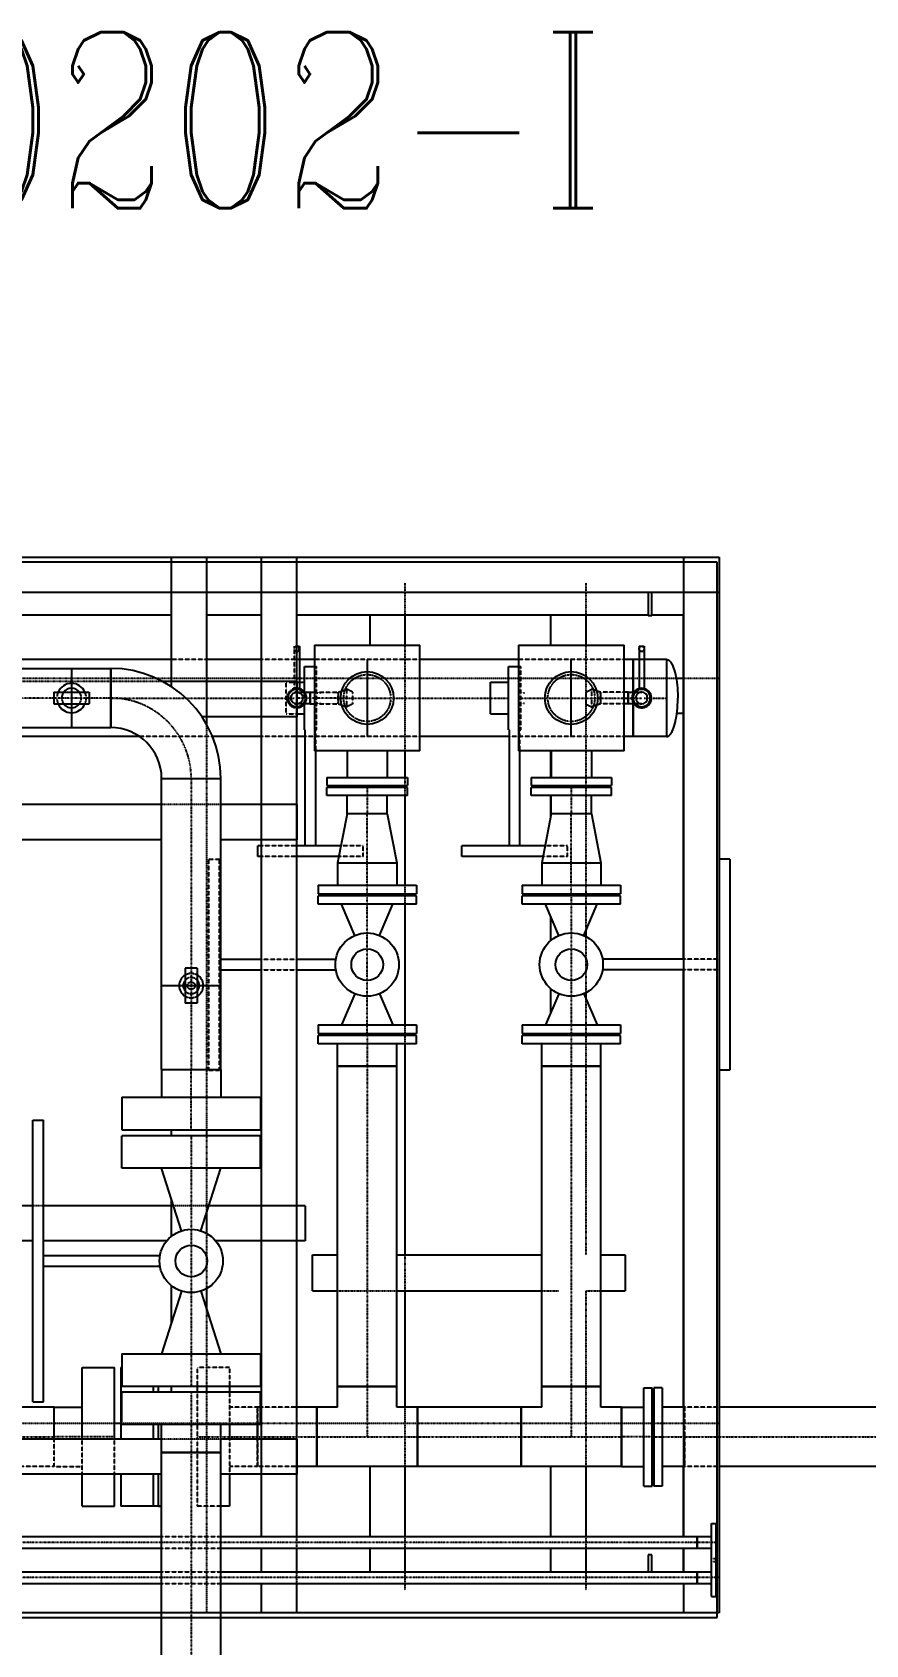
# Model space of a CAD drawing. Header units: millimetres. Extents: x -10011772 to -8149599, y 2847708 to 3434448.
# Drawn here: x -9516758 to -9512021, y 3197709 to 3206876 of the extents above; entities that cross this region are included whole.
import ezdxf

# ---------------------------------------------------------------- set-up
doc = ezdxf.new("R2010")
doc.units = ezdxf.units.MM
for name, pattern in [('DASHDOT2', [0.5, 0.25, -0.125, 0, -0.125]), ('DIVIDE2', [0.625, 0.25, -0.125, 0, -0.125, 0, -0.125]), ('HIDDEN2', [0.1875, 0.125, -0.0625])]:
    doc.linetypes.add(name, pattern=pattern)
doc.layers.add('总平面底图', color=9, linetype='Continuous')
doc.styles.get("Standard").update_dxf_attribs({"font": 'romanc.SHX', "width": 0.75, "bigfont": 'hztxt.shx'})

# ---------------------------------------------------------------- blocks, each defined once
blk = doc.blocks.new('总平面底图 爆炸危险区 LOCATION I')
at = {"layer": '总平面底图'}
for p, q in [((218294.8, 138207.7), (208294.8, 138207.7)), ((218294.8, 135207.7), (218294.8, 138207.7)), ((208294.8, 135207.7), (218294.8, 135207.7))]:
    blk.add_line(p, q, dxfattribs=at)
at = {"layer": '总平面底图', "linetype": 'Continuous'}
for p, q in [((208300, 138221.6), (218300, 138221.6)), ((216743.9, 137853.8), (216743.9, 138221.6)), ((216844, 137746.2), (216844, 138221.6)), ((216999.9, 135438.3), (216999.9, 138221.6)), ((217100, 135438.3), (217100, 138221.6)), ((218199.9, 135438.3), (218199.9, 138221.6)), ((218300, 138221.6), (218300, 135221.6)), ((218300, 138121.5), (214564.5, 138121.5)), ((218098.5, 138121.5), (218098.5, 138056.5)), ((218108.7, 138056.5), (218108.7, 138121.5)), ((216743.9, 138056.7), (215998, 138056.7)), ((216999.9, 138056.7), (216844, 138056.7)), ((218098.5, 138056.7), (217100, 138056.7)), ((217307.1, 138056.7), (217307.1, 137971.6)), ((217407.2, 138056.7), (217407.2, 137971.6)), ((217821, 138056.7), (217821, 137971.6)), ((217921.1, 138056.7), (217921.1, 137971.6)), ((218098.5, 138056.5), (218108.7, 138056.5)), ((218199.9, 138056.7), (218108.7, 138056.7)), ((218198.6, 137078.9), (218198.6, 138056.7)), ((217100, 137968.6), (217107.5, 137968.6)), ((217107.5, 137968.6), (217107.5, 137848.3)), ((217150, 137971.6), (217450, 137971.6)), ((217150, 137971.6), (217150, 137671.6)), ((217450, 137671.6), (217450, 137971.6)), ((217730, 137971.6), (218030, 137971.6)), ((217730, 137971.6), (217730, 137671.6)), ((218030, 137671.6), (218030, 137971.6)), ((218072.5, 137968.6), (218080, 137968.6)), ((218072.5, 137968.6), (218072.5, 137848.3)), ((218080, 137968.6), (218087.5, 137968.6)), ((218087.5, 137968.6), (218087.5, 137848.3)), ((216743.9, 137931.1), (216028, 137931.1)), ((216999.9, 137931.1), (216844, 137931.1)), ((217150, 137931.1), (217107.5, 137931.1)), ((217121.7, 137838.9), (217121.7, 137911.6)), ((217121.7, 137911.6), (217150, 137911.6)), ((217300, 137931.1), (217300, 137712)), ((217730, 137931.1), (217450, 137931.1)), ((217701.7, 137731.6), (217701.7, 137911.6)), ((217701.7, 137911.6), (217730, 137911.6)), ((217880, 137712), (217880, 137931.1)), ((218055.6, 137931.1), (218030, 137931.1)), ((218055.6, 137838.3), (218055.6, 137931.1)), ((218055.6, 137931.1), (218055.6, 137838.3)), ((218072.5, 137931.1), (218055.6, 137931.1)), ((218150.8, 137931.1), (218087.5, 137931.1)), ((218150.8, 137931.1), (218150.8, 137821.6)), ((216292.7, 137905.7), (216460, 137905.7)), ((216460, 137905.7), (216460, 137737.4)), ((216460, 137905.7), (216571.4, 137905.7)), ((216571.4, 137737.4), (216571.4, 137905.7)), ((216571.4, 137905.7), (216571.4, 137737.4)), ((217100, 137868.6), (216719.1, 137868.6)), ((217100, 137868.6), (217100, 137768.5)), ((217107.5, 137866.6), (217121.7, 137866.6)), ((217650, 137776.6), (217650, 137866.6)), ((217650, 137866.6), (217701.7, 137866.6)), ((218055.6, 137877.3), (218055.6, 137877.3)), ((218198.6, 137877.3), (218178.2, 137877.3)), ((216410, 137838.2), (216460, 137838.2)), ((216410, 137838.2), (216410, 137804.9)), ((216460, 137838.2), (216510, 137838.2)), ((216510, 137838.2), (216510, 137804.9)), ((217100, 137838.3), (217138.1, 137838.3)), ((217138.1, 137838.3), (217138.1, 137804.9)), ((217138.1, 137838.3), (217150, 137838.3)), ((217138.1, 137804.9), (217138.1, 137838.3)), ((218041.9, 137838.3), (218030, 137838.3)), ((218041.9, 137804.9), (218041.9, 137838.3)), ((218041.9, 137838.3), (218041.9, 137804.9)), ((218041.9, 137838.3), (218080, 137838.3)), ((218150.8, 137821.6), (218150.8, 137712)), ((216410, 137804.9), (216460, 137804.9)), ((216460, 137804.9), (216510, 137804.9)), ((217138.1, 137804.9), (217100, 137804.9)), ((217100, 137776.6), (217121.7, 137776.6)), ((217121.7, 137731.6), (217121.7, 137804.2)), ((217138.1, 137804.9), (217150, 137804.9)), ((217650, 137776.6), (217701.7, 137776.6)), ((218041.9, 137804.9), (218030, 137804.9)), ((218080, 137804.9), (218041.9, 137804.9)), ((218055.6, 137712), (218055.6, 137804.9)), ((218055.6, 137804.9), (218055.6, 137712)), ((218055.6, 137777.2), (218055.6, 137777.2)), ((218198.6, 137777.2), (218179.8, 137777.2)), ((216292.7, 137737.4), (216460, 137737.4)), ((216460, 137737.4), (216571.4, 137737.4)), ((217100, 137768.5), (216830.2, 137768.5)), ((217121.7, 137731.6), (217124, 137731.6)), ((217124, 137401.6), (217124, 137731.6)), ((217701.7, 137731.6), (217704, 137731.6)), ((217704, 137401.6), (217704, 137731.6)), ((216653.2, 137712), (216234.1, 137712)), ((216999.9, 137712), (216860.5, 137712)), ((217124, 137712), (217100, 137712)), ((217704, 137712), (217450, 137712)), ((218055.6, 137712), (218030, 137712)), ((218150.8, 137712), (218055.6, 137712)), ((217450, 137671.6), (217150, 137671.6)), ((217154, 137401.6), (217154, 137671.6)), ((217242.8, 137671.6), (217242.8, 137595.4)), ((217357.1, 137671.6), (217357.1, 137595.4)), ((217407.2, 137671.6), (217407.2, 137595.4)), ((218030, 137671.6), (217730, 137671.6)), ((217734, 137401.6), (217734, 137671.6)), ((217821, 137671.6), (217821, 137595.4)), ((217822.8, 137671.6), (217822.8, 137595.4)), ((217937.1, 137671.6), (217937.1, 137595.4)), ((216715.8, 137593), (216884.1, 137593)), ((216715.8, 137004.1), (216715.8, 137593)), ((216715.8, 137593), (216884.1, 137593)), ((216884.1, 137004.1), (216884.1, 137593)), ((217185.7, 137595.4), (217300, 137595.4)), ((217185.7, 137595.4), (217185.7, 137573.1)), ((217300, 137595.4), (217414.3, 137595.4)), ((217414.3, 137595.4), (217414.3, 137573.1)), ((217765.7, 137595.4), (217880, 137595.4)), ((217765.7, 137595.4), (217765.7, 137573.1)), ((217880, 137595.4), (217994.3, 137595.4)), ((217994.3, 137595.4), (217994.3, 137573.1)), ((217185.7, 137573.1), (217300, 137573.1)), ((217300, 137567.1), (217185.7, 137567.1)), ((217185.7, 137544.8), (217185.7, 137567.1)), ((217300, 137544.8), (217185.7, 137544.8)), ((217242.8, 137492.4), (217242.8, 137544.8)), ((217300, 137573.1), (217414.3, 137573.1)), ((217414.3, 137567.1), (217300, 137567.1)), ((217414.3, 137544.8), (217300, 137544.8)), ((217307.1, 137573.1), (217307.1, 137567.1)), ((217357.1, 137492.4), (217357.1, 137544.8)), ((217407.2, 137573.1), (217407.2, 137567.1)), ((217407.2, 137544.8), (217407.2, 137289.2)), ((217414.3, 137544.8), (217414.3, 137567.1)), ((217765.7, 137573.1), (217880, 137573.1)), ((217880, 137567.1), (217765.7, 137567.1)), ((217765.7, 137544.8), (217765.7, 137567.1)), ((217880, 137544.8), (217765.7, 137544.8)), ((217821, 137573.1), (217821, 137567.1)), ((217821, 137544.8), (217821, 137483.3)), ((217822.8, 137492.4), (217822.8, 137544.8)), ((217880, 137573.1), (217994.3, 137573.1)), ((217994.3, 137567.1), (217880, 137567.1)), ((217994.3, 137544.8), (217880, 137544.8)), ((217921.1, 137573.1), (217921.1, 137567.1)), ((217937.1, 137492.4), (217937.1, 137544.8)), ((217994.3, 137544.8), (217994.3, 137567.1)), ((216715.8, 137518.6), (216234.1, 137518.6)), ((217100, 137518.6), (216884.1, 137518.6)), ((217100, 137518.6), (217100, 137418.5)), ((217242.8, 137492.4), (217215.8, 137352.7)), ((217300, 137492.4), (217242.8, 137492.4)), ((217357.1, 137492.4), (217242.8, 137492.4)), ((217357.1, 137492.4), (217300, 137492.4)), ((217357.1, 137492.4), (217384.1, 137352.7)), ((217822.8, 137492.4), (217795.8, 137352.7)), ((217880, 137492.4), (217822.8, 137492.4)), ((217937.1, 137492.4), (217822.8, 137492.4)), ((217937.1, 137492.4), (217880, 137492.4)), ((217937.1, 137492.4), (217964.1, 137352.7)), ((216715.8, 137418.5), (216234.1, 137418.5)), ((217100, 137418.5), (216884.1, 137418.5)), ((216999.9, 137401.6), (216989, 137401.6)), ((216989, 137371.6), (216989, 137401.6)), ((216999.9, 137371.6), (216989, 137371.6)), ((217225.2, 137401.6), (217100, 137401.6)), ((217219.5, 137371.6), (217100, 137371.6)), ((217805.2, 137401.6), (217569, 137401.6)), ((217569, 137371.6), (217569, 137401.6)), ((217799.5, 137371.6), (217569, 137371.6)), ((218330, 137363.9), (218300, 137363.9)), ((218330, 137363.9), (218330, 137063.9)), ((217215.8, 137352.7), (217384.1, 137352.7)), ((217215.8, 137352.7), (217300, 137352.7)), ((217215.8, 137352.7), (217215.8, 137289.2)), ((217300, 137352.7), (217384.1, 137352.7)), ((217384.1, 137352.7), (217384.1, 137289.2)), ((217795.8, 137352.7), (217880, 137352.7)), ((217795.8, 137352.7), (217795.8, 137289.2)), ((217795.8, 137352.7), (217964.1, 137352.7)), ((217880, 137352.7), (217964.1, 137352.7)), ((217964.1, 137352.7), (217964.1, 137289.2)), ((217160.3, 137289.2), (217300, 137289.2)), ((217160.3, 137289.2), (217160.3, 137265.4)), ((217300, 137289.2), (217439.7, 137289.2)), ((217439.7, 137289.2), (217439.7, 137265.4)), ((217740.3, 137289.2), (217880, 137289.2)), ((217740.3, 137289.2), (217740.3, 137265.4)), ((217880, 137289.2), (218019.7, 137289.2)), ((218019.7, 137289.2), (218019.7, 137265.4)), ((217160.3, 137265.4), (217300, 137265.4)), ((217300, 137259.4), (217160.3, 137259.4)), ((217160.3, 137235.5), (217160.3, 137259.4)), ((217300, 137235.5), (217160.3, 137235.5)), ((217384.1, 137260.9), (217215.8, 137260.9)), ((217216.5, 137259.4), (217215.8, 137260.9)), ((217264.6, 137146.7), (217226.7, 137235.5)), ((217300, 137265.4), (217439.7, 137265.4)), ((217439.7, 137259.4), (217300, 137259.4)), ((217439.7, 137235.5), (217300, 137235.5)), ((217307.1, 137265.4), (217307.1, 137260.9)), ((217335.3, 137146.7), (217373.2, 137235.5)), ((217383.4, 137259.4), (217384.1, 137260.9)), ((217407.2, 137265.4), (217407.2, 137259.4)), ((217407.2, 137235.5), (217407.2, 136892.3)), ((217439.7, 137235.5), (217439.7, 137259.4)), ((217740.3, 137265.4), (217880, 137265.4)), ((217880, 137259.4), (217740.3, 137259.4)), ((217740.3, 137235.5), (217740.3, 137259.4)), ((217880, 137235.5), (217740.3, 137235.5)), ((217964.1, 137260.9), (217795.8, 137260.9)), ((217796.5, 137259.4), (217795.8, 137260.9)), ((217844.6, 137146.7), (217806.7, 137235.5)), ((217821, 137265.4), (217821, 137260.9)), ((217880, 137265.4), (218019.7, 137265.4)), ((218019.7, 137259.4), (217880, 137259.4)), ((218019.7, 137235.5), (217880, 137235.5)), ((217915.3, 137146.7), (217953.2, 137235.5)), ((217921.1, 137265.4), (217921.1, 137260.9)), ((217963.4, 137259.4), (217964.1, 137260.9)), ((218019.7, 137235.5), (218019.7, 137259.4)), ((217821, 137201.9), (217821, 137132)), ((217921.1, 137160.3), (217921.1, 137144)), ((216783.3, 137054.1), (216783.3, 137004.1)), ((216816.6, 137054.1), (216783.3, 137054.1)), ((216816.6, 137054.1), (216816.6, 137004.1)), ((216884.1, 137078.9), (216999.9, 137078.9)), ((216884.1, 137048.9), (216999.9, 137048.9)), ((217100, 137078.9), (217211.2, 137078.9)), ((217100, 137048.9), (217211.2, 137048.9)), ((218199.9, 137078.9), (217968.7, 137078.9)), ((218199.9, 137048.9), (217968.7, 137048.9)), ((218198.6, 135805.7), (218198.6, 137048.9)), ((218330, 137063.9), (218330, 136763.9)), ((216715.8, 137004.1), (216884.1, 137004.1)), ((216715.8, 136766.1), (216715.8, 137004.1)), ((216783.3, 137004.1), (216783.3, 136954.1)), ((216816.6, 137004.1), (216816.6, 136954.1)), ((216884.1, 136766.1), (216884.1, 137004.1)), ((217821, 136995.9), (217821, 136926)), ((216816.6, 136954.1), (216783.3, 136954.1)), ((217264.6, 136981.2), (217226.7, 136892.3)), ((217335.3, 136981.2), (217373.2, 136892.3)), ((217844.6, 136981.2), (217806.7, 136892.3)), ((217915.3, 136981.2), (217953.2, 136892.3)), ((217921.1, 136983.9), (217921.1, 136967.6)), ((217160.3, 136892.3), (217300, 136892.3)), ((217160.3, 136892.3), (217160.3, 136868.5)), ((217160.3, 136868.5), (217300, 136868.5)), ((217300, 136862.5), (217160.3, 136862.5)), ((217160.3, 136838.6), (217160.3, 136862.5)), ((217216.5, 136868.5), (217215.8, 136867)), ((217215.8, 136867), (217300, 136867)), ((217300, 136892.3), (217439.7, 136892.3)), ((217300, 136868.5), (217439.7, 136868.5)), ((217300, 136867), (217384.1, 136867)), ((217439.7, 136862.5), (217300, 136862.5)), ((217307.1, 136867), (217307.1, 136862.5)), ((217383.4, 136868.5), (217384.1, 136867)), ((217407.2, 136868.5), (217407.2, 136862.5)), ((217439.7, 136892.3), (217439.7, 136868.5)), ((217439.7, 136838.6), (217439.7, 136862.5)), ((217740.3, 136892.3), (217880, 136892.3)), ((217740.3, 136892.3), (217740.3, 136868.5)), ((217740.3, 136868.5), (217880, 136868.5)), ((217880, 136862.5), (217740.3, 136862.5)), ((217740.3, 136838.6), (217740.3, 136862.5)), ((217796.5, 136868.5), (217795.8, 136867)), ((217795.8, 136867), (217880, 136867)), ((217821, 136867), (217821, 136862.5)), ((217880, 136892.3), (218019.7, 136892.3)), ((217880, 136868.5), (218019.7, 136868.5)), ((217880, 136867), (217964.1, 136867)), ((218019.7, 136862.5), (217880, 136862.5)), ((217921.1, 136867), (217921.1, 136862.5)), ((217963.4, 136868.5), (217964.1, 136867)), ((218019.7, 136892.3), (218019.7, 136868.5)), ((218019.7, 136838.6), (218019.7, 136862.5)), ((217300, 136838.6), (217160.3, 136838.6)), ((217215.8, 136775.1), (217215.8, 136838.6)), ((217439.7, 136838.6), (217300, 136838.6)), ((217384.1, 136775.1), (217384.1, 136838.6)), ((217407.2, 136838.6), (217407.2, 136238.6)), ((217880, 136838.6), (217740.3, 136838.6)), ((217795.8, 136775.1), (217795.8, 136838.6)), ((218019.7, 136838.6), (217880, 136838.6)), ((217964.1, 136775.1), (217964.1, 136838.6)), ((216715.8, 136766.1), (216884.1, 136766.1)), ((216715.8, 136766.1), (216800, 136766.1)), ((216715.8, 136766.1), (216715.8, 136686.7)), ((216800, 136766.1), (216884.1, 136766.1)), ((216884.1, 136766.1), (216884.1, 136686.7)), ((217215.8, 136775.1), (217384.1, 136775.1)), ((217215.8, 135864.3), (217215.8, 136775.1)), ((217300, 136775.1), (217215.8, 136775.1)), ((217384.1, 136775.1), (217300, 136775.1)), ((217384.1, 135864.3), (217384.1, 136775.1)), ((217795.8, 136775.1), (217880, 136775.1)), ((217795.8, 135864.3), (217795.8, 136775.1)), ((217880, 136775.1), (217795.8, 136775.1)), ((217880, 136775.1), (217964.1, 136775.1)), ((217964.1, 136775.1), (217880, 136775.1)), ((217964.1, 135864.3), (217964.1, 136775.1)), ((218330, 136763.9), (218300, 136763.9)), ((216603.1, 136686.7), (216800, 136686.7)), ((216603.1, 136686.7), (216603.1, 136594.7)), ((216800, 136686.7), (216996.8, 136686.7)), ((216996.8, 136686.7), (216996.8, 136594.7)), ((216350, 136221.6), (216350, 136621.6)), ((216350, 136621.6), (216380, 136621.6)), ((216380, 136221.6), (216380, 136621.6)), ((216603.1, 136594.7), (216800, 136594.7)), ((216743.9, 136577.2), (216743.9, 136594.7)), ((216800, 136594.7), (216996.8, 136594.7)), ((216844, 136577.2), (216844, 136594.7)), ((216800, 136577.2), (216603.1, 136577.2)), ((216603.1, 136485.1), (216603.1, 136577.2)), ((216996.8, 136577.2), (216800, 136577.2)), ((216996.8, 136485.1), (216996.8, 136577.2)), ((216800, 136485.1), (216603.1, 136485.1)), ((216884.1, 136485.1), (216715.8, 136485.1)), ((216772.6, 136307.3), (216715.8, 136485.1)), ((216743.9, 136485.1), (216743.9, 136485.1)), ((216996.8, 136485.1), (216800, 136485.1)), ((216827.3, 136307.3), (216884.1, 136485.1)), ((216844, 136485.1), (216844, 136485.1)), ((216350, 136378.6), (216234.1, 136378.6)), ((216749.8, 136378.6), (216380, 136378.6)), ((216743.9, 136292), (216743.9, 136397.2)), ((216844, 136300.1), (216844, 136359.4)), ((217124.1, 136378.6), (216850.1, 136378.6)), ((217124.1, 136378.6), (217124.1, 136278.5)), ((216350, 136278.5), (216234.1, 136278.5)), ((216730.3, 136278.5), (216380, 136278.5)), ((217124.1, 136278.5), (216869.6, 136278.5)), ((216350, 135821.6), (216350, 136221.6)), ((216380, 136236.6), (216711.2, 136236.6)), ((216380, 135821.6), (216380, 136221.6)), ((217144.9, 136238.6), (217215.8, 136238.6)), ((217144.9, 136137), (217144.9, 136238.6)), ((217384.1, 136238.6), (217795.8, 136238.6)), ((217964.1, 136238.6), (218032.7, 136238.6)), ((218032.7, 136238.6), (218032.7, 136137)), ((216380, 136206.6), (216711.2, 136206.6)), ((216772.6, 136135.8), (216715.8, 135958)), ((216743.9, 136046), (216743.9, 136151.2)), ((216827.3, 136135.8), (216884.1, 135958)), ((216844, 136083.7), (216844, 136143.1)), ((217144.9, 136137), (217215.8, 136137)), ((217384.1, 136137), (217795.8, 136137)), ((217407.2, 136137), (217407.2, 135805.7)), ((217964.1, 136137), (218032.7, 136137)), ((216603.1, 135958), (216800, 135958)), ((216603.1, 135958), (216603.1, 135866)), ((216715.8, 135958), (216800, 135958)), ((216743.9, 135958), (216743.9, 135958)), ((216800, 135958), (216884.1, 135958)), ((216800, 135958), (216996.8, 135958)), ((216844, 135958), (216844, 135958)), ((216996.8, 135958), (216996.8, 135866)), ((216490, 135721.6), (216490, 135918.4)), ((216490, 135918.4), (216582.1, 135918.4)), ((216582.1, 135721.6), (216582.1, 135918.4)), ((216599.6, 135918.4), (216599.6, 135721.6)), ((216603.1, 135918.4), (216599.6, 135918.4)), ((216603.1, 135918.4), (216599.6, 135918.4)), ((216603.1, 135866), (216800, 135866)), ((216800, 135848.5), (216603.1, 135848.5)), ((216603.1, 135756.4), (216603.1, 135848.5)), ((216691.6, 135866), (216691.6, 135848.5)), ((216707.5, 135848.5), (216707.5, 135866)), ((216743.9, 135848.5), (216743.9, 135866)), ((216800, 135866), (216996.8, 135866)), ((216996.8, 135848.5), (216800, 135848.5)), ((216844, 135848.5), (216844, 135866)), ((216909.1, 135866), (216909.1, 135848.5)), ((216996.8, 135756.4), (216996.8, 135848.5)), ((217384.1, 135864.3), (217215.8, 135864.3)), ((217215.8, 135805.7), (217215.8, 135864.3)), ((217215.8, 135864.3), (217384.1, 135864.3)), ((217307.1, 135864.3), (217307.1, 135864.3)), ((217384.1, 135805.7), (217384.1, 135864.3)), ((217964.1, 135864.3), (217795.8, 135864.3)), ((217795.8, 135805.7), (217795.8, 135864.3)), ((217795.8, 135864.3), (217880, 135864.3)), ((217821, 135864.3), (217821, 135864.3)), ((217880, 135864.3), (217964.1, 135864.3)), ((217921.1, 135864.3), (217921.1, 135864.3)), ((217964.1, 135805.7), (217964.1, 135864.3)), ((218086.2, 135721.6), (218086.2, 135861.3)), ((218086.2, 135861.3), (218110.1, 135861.3)), ((218110.1, 135721.6), (218110.1, 135861.3)), ((218114.5, 135861.3), (218114.5, 135721.6)), ((218138.4, 135861.3), (218114.5, 135861.3)), ((218138.4, 135861.3), (218138.4, 135721.6)), ((216410.6, 135805.7), (216216.5, 135805.7)), ((216350, 135821.6), (216380, 135821.6)), ((216410.6, 135715.2), (216410.6, 135805.7)), ((216410.6, 135721.6), (216410.6, 135805.7)), ((216410.6, 135805.7), (216490, 135805.7)), ((216999.9, 135805.7), (216996.8, 135805.7)), ((217157.2, 135805.7), (217100, 135805.7)), ((217157.2, 135805.7), (217157.2, 135637.4)), ((217215.8, 135805.7), (217157.2, 135805.7)), ((217157.2, 135637.4), (217157.2, 135805.7)), ((217442.7, 135805.7), (217384.1, 135805.7)), ((217442.7, 135805.7), (217442.7, 135637.4)), ((217442.7, 135637.4), (217442.7, 135805.7)), ((217737.2, 135805.7), (217442.7, 135805.7)), ((217737.2, 135637.4), (217737.2, 135805.7)), ((217737.2, 135805.7), (217737.2, 135637.4)), ((217795.8, 135805.7), (217737.2, 135805.7)), ((218022.7, 135805.7), (217964.1, 135805.7)), ((218022.7, 135721.6), (218022.7, 135805.7)), ((218022.7, 135805.7), (218086.2, 135805.7)), ((218022.7, 135805.7), (218022.7, 135637.4)), ((218199.9, 135805.7), (218138.4, 135805.7)), ((218911.2, 135805.7), (218300, 135805.7)), ((216599.6, 135759.7), (216582.1, 135759.7)), ((216800, 135756.4), (216603.1, 135756.4)), ((216691.6, 135756.4), (216691.6, 135721.6)), ((216707.5, 135721.6), (216707.5, 135756.4)), ((216715.8, 135677), (216715.8, 135756.4)), ((216996.8, 135756.4), (216800, 135756.4)), ((216884.1, 135677), (216884.1, 135756.4)), ((216909.1, 135756.4), (216909.1, 135721.6)), ((216988.5, 135756.4), (216988.5, 135721.6)), ((216988.5, 135715.2), (216988.5, 135756.4)), ((217157.2, 135759.7), (217157.2, 135759.7)), ((217737.2, 135759.7), (217737.2, 135759.7)), ((218114.5, 135759.7), (218110.1, 135759.7)), ((216715.8, 135715.2), (216166.7, 135715.2)), ((216410.6, 135715.2), (216410.6, 135721.6)), ((216490, 135715.2), (216490, 135721.6)), ((216582.1, 135715.2), (216582.1, 135721.6)), ((216599.6, 135721.6), (216599.6, 135715.2)), ((216691.6, 135721.6), (216691.6, 135715.2)), ((216707.5, 135715.2), (216707.5, 135721.6)), ((217100, 135715.2), (216884.1, 135715.2)), ((216909.1, 135721.6), (216909.1, 135715.2)), ((216988.5, 135721.6), (216988.5, 135715.2)), ((217100, 135715.2), (217100, 135615.2)), ((218022.7, 135637.4), (218022.7, 135721.6)), ((218086.2, 135581.9), (218086.2, 135721.6)), ((218110.1, 135581.9), (218110.1, 135721.6)), ((218114.5, 135721.6), (218114.5, 135581.9)), ((218138.4, 135721.6), (218138.4, 135581.9)), ((216715.8, 135677), (216884.1, 135677)), ((216715.8, 132440.3), (216715.8, 135677)), ((216800, 135677), (216715.8, 135677)), ((216884.1, 135677), (216800, 135677)), ((216884.1, 132440.3), (216884.1, 135677)), ((217157.2, 135637.4), (217100, 135637.4)), ((217157.2, 135659.6), (217157.2, 135659.6)), ((217442.7, 135637.4), (217157.2, 135637.4)), ((217307.1, 135637.4), (217307.1, 135438.3)), ((217407.2, 135637.4), (217407.2, 135438.3)), ((217737.2, 135637.4), (217442.7, 135637.4)), ((217737.2, 135659.6), (217737.2, 135659.6)), ((218022.7, 135637.4), (217737.2, 135637.4)), ((217821, 135637.4), (217821, 135438.3)), ((217921.1, 135637.4), (217921.1, 135438.3)), ((218022.7, 135637.4), (218086.2, 135637.4)), ((218114.5, 135659.6), (218110.1, 135659.6)), ((218199.9, 135637.4), (218138.4, 135637.4)), ((218198.6, 135438.3), (218198.6, 135637.4)), ((218911.2, 135637.4), (218300, 135637.4)), ((216715.8, 135615.2), (216028, 135615.2)), ((216490, 135524.7), (216490, 135615.2)), ((216582.1, 135524.7), (216582.1, 135615.2)), ((216599.6, 135615.2), (216599.6, 135524.7)), ((216691.6, 135615.2), (216691.6, 135524.7)), ((216707.5, 135524.7), (216707.5, 135615.2)), ((217100, 135615.2), (216884.1, 135615.2)), ((216909.1, 135615.2), (216909.1, 135524.7)), ((218086.2, 135581.9), (218110.1, 135581.9)), ((218138.4, 135581.9), (218114.5, 135581.9)), ((216490, 135524.7), (216582.1, 135524.7)), ((216691.6, 135524.7), (216599.6, 135524.7)), ((216715.8, 135524.7), (216599.6, 135524.7)), ((216707.5, 135524.7), (216715.8, 135524.7)), ((216909.1, 135524.7), (216884.1, 135524.7)), ((215738.1, 135438.3), (216715.8, 135438.3)), ((216884.1, 135438.3), (218237.4, 135438.3)), ((218237.4, 135421.6), (218237.4, 135438.3)), ((218237.4, 135438.3), (218278.5, 135438.3)), ((218237.4, 135438.3), (218237.4, 135404.9)), ((218278.5, 135421.6), (218278.5, 135475.5)), ((218278.5, 135475.5), (218291.3, 135475.5)), ((218291.3, 135421.6), (218291.3, 135475.5)), ((215738.1, 135404.9), (216715.8, 135404.9)), ((216884.1, 135404.9), (218237.4, 135404.9)), ((216999.9, 135338.3), (216999.9, 135404.9)), ((217100, 135338.3), (217100, 135404.9)), ((217307.1, 135404.9), (217307.1, 135338.3)), ((217407.2, 135404.9), (217407.2, 135338.3)), ((217821, 135404.9), (217821, 135338.3)), ((217921.1, 135404.9), (217921.1, 135338.3)), ((218198.6, 135338.3), (218198.6, 135404.9)), ((218199.9, 135338.3), (218199.9, 135404.9)), ((218237.4, 135404.9), (218237.4, 135421.6)), ((218237.4, 135404.9), (218278.5, 135404.9)), ((218278.5, 135371.6), (218278.5, 135421.6)), ((218291.3, 135371.6), (218291.3, 135421.6)), ((218098.5, 135386.7), (218098.5, 135338.3)), ((218108.7, 135386.7), (218098.5, 135386.7)), ((218108.7, 135338.3), (218108.7, 135386.7)), ((218278.5, 135321.6), (218278.5, 135371.6)), ((218291.3, 135321.6), (218291.3, 135371.6)), ((215738.1, 135338.3), (216715.8, 135338.3)), ((215738.1, 135304.9), (216715.8, 135304.9)), ((216884.1, 135338.3), (218237.4, 135338.3)), ((216884.1, 135304.9), (218237.4, 135304.9)), ((216999.9, 135221.6), (216999.9, 135304.9)), ((217100, 135221.6), (217100, 135304.9)), ((218199.9, 135221.6), (218199.9, 135304.9)), ((218237.4, 135321.6), (218237.4, 135338.3)), ((218237.4, 135338.3), (218278.5, 135338.3)), ((218237.4, 135338.3), (218237.4, 135304.9)), ((218237.4, 135304.9), (218237.4, 135321.6)), ((218237.4, 135304.9), (218278.5, 135304.9)), ((218278.5, 135267.6), (218278.5, 135321.6)), ((218291.3, 135267.6), (218291.3, 135321.6)), ((218300, 135321.6), (218291.3, 135321.6)), ((218278.5, 135267.6), (218291.3, 135267.6)), ((218300, 135221.6), (208925.5, 135221.6))]:
    blk.add_line(p, q, dxfattribs=at)
at = {"layer": '总平面底图', "linetype": 'DASHDOT2'}
for p, q in [((216844, 138121.5), (216844, 138221.6)), ((217100, 138121.5), (217100, 138221.6)), ((217407.2, 138149.4), (217407.2, 138056.7)), ((217921.1, 138149.4), (217921.1, 138056.7)), ((217407.2, 137971.6), (217407.2, 137671.6)), ((217921.1, 137971.6), (217921.1, 137573.1)), ((218055.6, 137877.3), (208300, 137877.3)), ((216719.1, 137868.6), (216292.7, 137868.6)), ((216844, 137868.6), (216743.9, 137868.6)), ((216844, 137768.5), (216844, 137868.6)), ((217100, 137868.6), (216999.9, 137868.6)), ((218178.2, 137877.3), (218055.6, 137877.3)), ((218300, 137877.3), (218198.6, 137877.3)), ((216844, 136594.7), (216844, 137746.2)), ((217407.2, 137595.4), (217407.2, 137573.1)), ((217407.2, 137567.1), (217407.2, 137544.8)), ((217921.1, 137567.1), (217921.1, 137265.4)), ((216884.1, 137518.6), (216715.8, 137518.6)), ((217100, 137518.6), (216999.9, 137518.6)), ((217407.2, 137289.2), (217407.2, 137265.4)), ((217407.2, 137259.4), (217407.2, 137235.5)), ((217921.1, 137260.9), (217921.1, 137160.3)), ((217921.1, 137144), (217921.1, 136983.9)), ((217921.1, 136967.6), (217921.1, 136867)), ((217407.2, 136892.3), (217407.2, 136868.5)), ((217407.2, 136862.5), (217407.2, 136838.6)), ((217921.1, 136862.5), (217921.1, 136238.6)), ((216844, 136485.1), (216844, 136577.2)), ((216844, 136143.1), (216844, 136485.1)), ((216380, 136378.6), (216350, 136378.6)), ((216850.1, 136378.6), (216743.9, 136378.6)), ((217100, 136378.6), (216999.9, 136378.6)), ((217100, 136278.5), (217100, 136378.6)), ((217407.2, 136238.6), (217407.2, 136137)), ((217215.8, 136137), (217384.1, 136137)), ((217795.8, 136137), (217844.9, 136137)), ((217921.1, 136137), (217921.1, 135864.3)), ((217921.1, 136137), (217964.1, 136137)), ((216844, 135958), (216844, 136083.7)), ((216844, 135866), (216844, 135958)), ((216844, 135221.6), (216844, 135848.5)), ((217921.1, 135864.3), (217921.1, 135637.4)), ((217407.2, 135805.7), (217407.2, 135637.4)), ((216582.1, 135759.7), (210169.5, 135759.7)), ((217157.2, 135759.7), (216599.6, 135759.7)), ((217737.2, 135759.7), (217157.2, 135759.7)), ((218110.1, 135759.7), (217737.2, 135759.7)), ((218300, 135759.7), (218114.5, 135759.7)), ((216884.1, 135715.2), (216715.8, 135715.2)), ((217100, 135715.2), (216999.9, 135715.2)), ((217100, 135404.9), (217100, 135438.3)), ((217407.2, 135438.3), (217407.2, 135404.9)), ((217921.1, 135438.3), (217921.1, 135404.9)), ((217100, 135221.6), (217100, 135338.3)), ((217407.2, 135338.3), (217407.2, 135285.5)), ((217921.1, 135338.3), (217921.1, 135285.5))]:
    blk.add_line(p, q, dxfattribs=at)
at = {"layer": '总平面底图', "linetype": 'HIDDEN2'}
for p, q in [((217092.5, 137968.6), (217100, 137968.6)), ((217092.5, 137968.6), (217092.5, 137848.3)), ((216844, 137931.1), (216743.9, 137931.1)), ((217107.5, 137931.1), (216999.9, 137931.1)), ((217300, 137931.1), (217150, 137931.1)), ((217150, 137911.6), (217156.2, 137911.6)), ((217156.2, 137731.6), (217156.2, 137911.6)), ((217450, 137931.1), (217300, 137931.1)), ((217880, 137931.1), (217730, 137931.1)), ((217730, 137911.6), (217736.2, 137911.6)), ((217736.2, 137731.6), (217736.2, 137911.6)), ((218030, 137931.1), (217880, 137931.1)), ((218087.5, 137931.1), (218072.5, 137931.1)), ((217070, 137776.6), (217070, 137866.6)), ((217070, 137866.6), (217107.5, 137866.6)), ((217121.7, 137804.2), (217121.7, 137838.9)), ((217150, 137838.3), (217217.4, 137838.3)), ((217156.2, 137836.6), (217167.4, 137836.6)), ((217217.4, 137838.3), (217242.2, 137846.6)), ((217217.4, 137821.6), (217217.4, 137838.3)), ((217217.4, 137838.3), (217217.4, 137804.9)), ((217217.4, 137804.9), (217217.4, 137821.6)), ((217242.2, 137821.6), (217242.2, 137846.6)), ((217258.8, 137838.3), (217242.2, 137846.6)), ((217242.2, 137796.5), (217242.2, 137821.6)), ((217258.8, 137821.6), (217258.8, 137838.3)), ((217258.8, 137804.9), (217258.8, 137821.6)), ((217736.2, 137836.6), (217747.4, 137836.6)), ((217921.1, 137838.3), (217937.7, 137846.6)), ((217921.1, 137838.3), (217921.1, 137821.6)), ((217921.1, 137821.6), (217921.1, 137804.9)), ((217937.7, 137846.6), (217937.7, 137821.6)), ((217962.5, 137838.3), (217937.7, 137846.6)), ((217937.7, 137821.6), (217937.7, 137796.5)), ((217962.5, 137838.3), (217962.5, 137821.6)), ((217962.5, 137804.9), (217962.5, 137838.3)), ((218030, 137838.3), (217962.5, 137838.3)), ((217962.5, 137821.6), (217962.5, 137804.9)), ((218055.6, 137804.9), (218055.6, 137838.3)), ((218055.6, 137838.3), (218055.6, 137821.6)), ((218055.6, 137821.6), (218055.6, 137804.9)), ((217070, 137776.6), (217100, 137776.6)), ((217150, 137804.9), (217217.4, 137804.9)), ((217156.2, 137806.6), (217167.4, 137806.6)), ((217217.4, 137804.9), (217242.2, 137796.5)), ((217258.8, 137804.9), (217242.2, 137796.5)), ((217736.2, 137806.6), (217747.4, 137806.6)), ((217921.1, 137804.9), (217937.7, 137796.5)), ((217962.5, 137804.9), (217937.7, 137796.5)), ((218030, 137804.9), (217962.5, 137804.9)), ((217154, 137731.6), (217156.2, 137731.6)), ((217154, 137671.6), (217154, 137731.6)), ((217734, 137731.6), (217736.2, 137731.6)), ((217734, 137671.6), (217734, 137731.6)), ((216860.5, 137712), (216653.2, 137712)), ((217100, 137712), (216999.9, 137712)), ((217300, 137712), (217124, 137712)), ((217450, 137712), (217300, 137712)), ((217880, 137712), (217704, 137712)), ((218030, 137712), (217880, 137712)), ((216850, 137063.9), (216850, 137363.9)), ((216850, 137363.9), (216880, 137363.9)), ((216880, 137063.9), (216880, 137363.9)), ((217100, 137401.6), (216999.9, 137401.6)), ((217100, 137371.6), (216999.9, 137371.6)), ((217289, 137371.6), (217219.5, 137371.6)), ((217289, 137401.6), (217225.2, 137401.6)), ((217289, 137371.6), (217289, 137401.6)), ((217869, 137371.6), (217799.5, 137371.6)), ((217869, 137401.6), (217805.2, 137401.6)), ((217869, 137371.6), (217869, 137401.6)), ((216850, 136763.9), (216850, 137063.9)), ((216880, 137078.9), (216884.1, 137078.9)), ((216880, 136763.9), (216880, 137063.9)), ((216880, 137048.9), (216884.1, 137048.9)), ((216999.9, 137078.9), (217100, 137078.9)), ((216999.9, 137048.9), (217100, 137048.9)), ((218300, 137078.9), (218199.9, 137078.9)), ((218300, 137048.9), (218199.9, 137048.9)), ((216850, 136763.9), (216880, 136763.9)), ((216817.1, 135918.4), (216817.1, 135721.6)), ((216909.1, 135918.4), (216817.1, 135918.4)), ((216909.1, 135918.4), (216909.1, 135866)), ((216909.1, 135848.5), (216909.1, 135756.4)), ((216988.5, 135805.7), (216909.1, 135805.7)), ((216988.5, 135805.7), (216988.5, 135756.4)), ((216988.5, 135756.4), (216988.5, 135805.7)), ((216996.8, 135805.7), (216988.5, 135805.7)), ((217100, 135805.7), (216999.9, 135805.7)), ((218201.9, 135805.7), (218199.9, 135805.7)), ((218201.9, 135805.7), (218201.9, 135721.6)), ((218201.9, 135637.4), (218201.9, 135805.7)), ((218300, 135805.7), (218201.9, 135805.7)), ((216410.6, 135637.4), (216410.6, 135715.2)), ((216410.6, 135637.4), (216410.6, 135715.2)), ((216490, 135615.2), (216490, 135715.2)), ((216582.1, 135615.2), (216582.1, 135715.2)), ((216817.1, 135721.6), (216817.1, 135524.7)), ((216909.1, 135715.2), (216909.1, 135615.2)), ((216988.5, 135715.2), (216988.5, 135637.4)), ((216988.5, 135637.4), (216988.5, 135715.2)), ((218201.9, 135721.6), (218201.9, 135637.4)), ((216410.6, 135637.4), (215228.6, 135637.4)), ((216410.6, 135637.4), (216490, 135637.4)), ((216988.5, 135637.4), (216909.1, 135637.4)), ((217100, 135637.4), (216988.5, 135637.4)), ((218201.9, 135637.4), (218199.9, 135637.4)), ((218300, 135637.4), (218201.9, 135637.4)), ((216884.1, 135524.7), (216817.1, 135524.7)), ((216715.8, 135438.3), (216884.1, 135438.3)), ((216715.8, 135404.9), (216884.1, 135404.9)), ((218278.5, 135375.5), (218291.3, 135375.5)), ((218278.5, 135367.6), (218291.3, 135367.6)), ((216715.8, 135338.3), (216884.1, 135338.3)), ((216715.8, 135304.9), (216884.1, 135304.9))]:
    blk.add_line(p, q, dxfattribs=at)
at = {"layer": '总平面底图', "linetype": 'DIVIDE2'}
for p, q in [((216410, 137821.6), (216292.7, 137821.6)), ((216460, 137821.6), (216410, 137821.6)), ((216460, 137821.6), (216460, 137821.6)), ((216460, 137821.6), (216460, 137821.6)), ((216510, 137821.6), (216460, 137821.6)), ((216571.4, 137821.6), (216510, 137821.6)), ((216571.4, 137821.6), (216571.4, 137821.6)), ((216571.4, 137821.6), (216571.4, 137821.6)), ((216571.4, 137821.6), (217092.5, 137821.6)), ((217138.1, 137821.6), (217100, 137821.6)), ((217138, 137821.6), (217138, 137821.6)), ((217138, 137821.6), (217138.1, 137821.6)), ((217150, 137821.6), (217138.1, 137821.6)), ((217217.4, 137821.6), (217150, 137821.6)), ((217217.4, 137821.6), (217217.4, 137821.6)), ((217217.4, 137821.6), (217217.4, 137821.6)), ((217217.4, 137821.6), (217300, 137821.6)), ((217300, 137821.6), (217299.9, 137821.6)), ((217299.9, 137821.6), (217299.9, 137821.6)), ((217300, 137821.6), (217450, 137821.6)), ((217450, 137821.6), (217650, 137821.6)), ((217650, 137821.6), (217704, 137821.6)), ((217734, 137821.6), (217880, 137821.6)), ((217880, 137821.6), (217879.9, 137821.6)), ((217879.9, 137821.6), (217879.9, 137821.6)), ((217880, 137821.6), (217962.5, 137821.6)), ((217962.5, 137821.6), (217962.5, 137821.6)), ((217962.5, 137821.6), (217962.5, 137821.6)), ((217962.5, 137821.6), (218030, 137821.6)), ((218030, 137821.6), (218041.9, 137821.6)), ((218041.9, 137821.6), (218041.9, 137821.6)), ((218041.9, 137821.6), (218041.9, 137821.6)), ((218041.9, 137821.6), (218080, 137821.6)), ((218087.5, 137821.6), (218107.8, 137821.6)), ((218107.8, 137821.6), (218150.8, 137821.6)), ((216800, 137593), (216800, 137054.1)), ((216800, 137593), (216800, 137593)), ((216800, 137593), (216800, 137593)), ((217300, 137567.1), (217300, 137492.4)), ((217880, 137567.1), (217880, 137492.4)), ((217300, 137352.7), (217300, 137492.4)), ((217880, 137352.7), (217880, 137492.4)), ((217300, 137265.4), (217300, 137352.7)), ((217880, 137265.4), (217880, 137352.7)), ((217880, 137352.7), (217880, 137352.7)), ((217880, 137352.7), (217880, 137352.7)), ((217300, 136867), (217300, 137260.9)), ((217880, 137260.9), (217880, 136867)), ((216800, 137054.1), (216800, 137004.1)), ((216800, 137004.1), (216800, 137004.2)), ((216800, 137004.2), (216800, 137004.2)), ((216800, 137004.1), (216800, 136954.1)), ((216800, 136954.1), (216800, 136766.1)), ((217300, 136862.5), (217300, 136775.1)), ((217880, 136862.5), (217880, 136775.1)), ((216800, 136594.7), (216800, 136766.1)), ((217300, 136775.1), (217300, 135864.3)), ((217880, 136775.1), (217880, 135864.3)), ((216800, 136577.2), (216800, 135866)), ((216800, 135848.5), (216800, 135677)), ((217300, 135864.3), (217300, 135864.3)), ((217300, 135864.3), (217300, 135721.6)), ((217880, 135864.3), (217880, 135864.3)), ((217880, 135864.3), (217880, 135721.6)), ((216171.6, 135721.6), (216410.6, 135721.6)), ((216582.1, 135721.6), (216410.6, 135721.6)), ((216817.1, 135721.6), (216884.1, 135721.6)), ((216884.1, 135721.6), (216988.5, 135721.6)), ((216988.5, 135721.6), (216999.9, 135721.6)), ((216999.9, 135721.6), (217100, 135721.6)), ((217100, 135721.6), (217157.2, 135721.6)), ((217157.2, 135721.6), (217157.2, 135721.6)), ((217157.2, 135721.6), (217442.7, 135721.6)), ((217442.7, 135721.6), (217442.7, 135721.6)), ((217442.7, 135721.6), (217442.7, 135721.6)), ((217442.7, 135721.6), (217737.2, 135721.6)), ((217737.2, 135721.6), (217737.2, 135721.6)), ((217737.2, 135721.6), (218022.7, 135721.6)), ((218110.1, 135721.6), (218022.7, 135721.6)), ((218022.7, 135721.6), (218022.7, 135721.6)), ((218022.7, 135721.6), (218022.7, 135721.6)), ((218114.5, 135721.6), (218199.9, 135721.6)), ((218199.9, 135721.6), (218201.9, 135721.6)), ((218201.9, 135721.6), (218300, 135721.6)), ((218300, 135721.6), (218911.2, 135721.6)), ((216800, 135677), (216800, 132440.3)), ((216715.8, 135421.6), (215738.1, 135421.6)), ((216884.1, 135421.6), (216715.8, 135421.6)), ((218237.4, 135421.6), (216884.1, 135421.6)), ((218291.3, 135421.6), (218237.4, 135421.6)), ((216715.8, 135321.6), (215738.1, 135321.6)), ((216884.1, 135321.6), (216715.8, 135321.6)), ((218237.4, 135321.6), (216884.1, 135321.6)), ((218291.3, 135321.6), (218237.4, 135321.6))]:
    blk.add_line(p, q, dxfattribs=at)
at = {"layer": '总平面底图', "linetype": 'Continuous'}
for centre, radius in [((218080, 137961.1), 7.5), ((217300, 137821.6), 75), ((217880, 137821.6), 75), ((217300, 137063.9), 90), ((217880, 137063.9), 90), ((217300, 137063.9), 45), ((217880, 137063.9), 45), ((216800, 136221.6), 90), ((216800, 136221.6), 45)]:
    blk.add_circle(centre, radius, dxfattribs=at)
at = {"layer": '总平面底图', "linetype": 'HIDDEN2'}
for centre, radius in [((217300, 137821.6), 66.7), ((217880, 137821.6), 66.7), ((217100, 137821.6), 16.7), ((216800, 137004.1), 10.7)]:
    blk.add_circle(centre, radius, dxfattribs=at)
for centre, radius, start, end in [((217100, 137961.1), 7.5, 90, 270), ((216460, 137821.6), 41.7, 156.4785, 180), ((216460, 137821.6), 41.7, 180, 203.5215), ((216460, 137821.6), 27.8, 143.2274, 180), ((216460, 137821.6), 27.8, 180, 216.7726), ((216460, 137821.6), 27.8, 323.2274, 36.7726), ((216460, 137821.6), 41.7, 336.4785, 23.5215), ((217100, 137821.6), 27.8, 90, 270), ((217100, 137821.6), 24.6, 90, 270), ((217100, 137821.6), 16.7, 90, 270), ((217100, 137821.6), 24.6, 317.3253, 42.6747), ((217100, 137821.6), 27.8, 323.0974, 36.9026), ((218080, 137821.6), 27.8, 143.0974, 216.9026), ((218080, 137821.6), 24.6, 137.3253, 222.6747), ((218080, 137821.6), 16.7, 90, 270), ((216800, 137004.1), 34.5, 61.1262, 118.8738), ((216800, 137004.1), 23, 43.5875, 136.4125), ((216800, 137004.1), 23, 223.5875, 270), ((216800, 137004.1), 34.5, 241.1262, 270), ((216800, 137004.1), 23, 270, 316.4125), ((216800, 137004.1), 34.5, 270, 298.8738)]:
    blk.add_arc(centre, radius, start, end, dxfattribs=at)
at = {"layer": '总平面底图', "linetype": 'Continuous'}
for centre, radius, start, end in [((217100, 137961.1), 7.5, 270, 90), ((216571.4, 137593), 312.7, 0, 90), ((216460, 137821.6), 41.7, 23.5215, 156.4785), ((216460, 137821.6), 27.8, 36.7726, 143.2274), ((217100, 137821.6), 27.8, 36.9026, 90), ((217100, 137821.6), 24.6, 42.6747, 90), ((218080, 137821.6), 27.8, 216.9026, 90), ((218080, 137821.6), 27.8, 90, 143.0974), ((218080, 137821.6), 24.6, 222.6747, 90), ((218080, 137821.6), 24.6, 90, 137.3253), ((218080, 137821.6), 16.7, 0, 90), ((218080, 137821.6), 16.7, 270, 90), ((218080, 137821.6), 16.7, 270, 0), ((216460, 137821.6), 41.7, 203.5215, 336.4785), ((216460, 137821.6), 27.8, 216.7726, 323.2274), ((217100, 137821.6), 24.6, 270, 317.3253), ((217100, 137821.6), 27.8, 270, 323.0974), ((216571.4, 137593), 144.5, 0, 90), ((216800, 137004.1), 34.5, 118.8738, 241.1262), ((216800, 137004.1), 23, 136.4125, 223.5875), ((216800, 137004.1), 34.5, 298.8738, 61.1262), ((216800, 137004.1), 23, 316.4125, 43.5875)]:
    blk.add_arc(centre, radius, start, end, dxfattribs=at)
at = {"layer": '总平面底图', "linetype": 'DIVIDE2'}
blk.add_arc((216571.4, 137593), 228.6, 0, 90, dxfattribs=at)
at = {"layer": '总平面底图', "linetype": 'Continuous'}
for points in [[(218150.8, 137931.1), (218151.8, 137931.1), (218152.8, 137930.9), (218153.8, 137930.6)], [(218153.8, 137930.6), (218154.8, 137930.3), (218155.9, 137929.8), (218156.9, 137929)], [(218156.9, 137929), (218158.3, 137928.1), (218159.6, 137926.9), (218160.9, 137925.4)], [(218160.9, 137925.4), (218162.9, 137923.1), (218164.8, 137920.2), (218166.6, 137916.6)], [(218166.6, 137916.6), (218169.5, 137910.9), (218172.1, 137903.6), (218174.3, 137895.1)], [(218182.4, 137833.4), (218182.5, 137829.5), (218182.6, 137825.5), (218182.6, 137821.6)], [(218182.4, 137809.7), (218182.5, 137813.7), (218182.6, 137817.6), (218182.6, 137821.6)], [(218150.8, 137712), (218151.8, 137712), (218152.8, 137712.2), (218153.8, 137712.5)], [(218153.8, 137712.5), (218154.8, 137712.8), (218155.9, 137713.4), (218156.9, 137714.1)], [(218156.9, 137714.1), (218158.3, 137715), (218159.6, 137716.2), (218160.9, 137717.7)], [(218160.9, 137717.7), (218162.9, 137720), (218164.8, 137723), (218166.6, 137726.5)]]:
    blk.add_open_spline(points, degree=3, dxfattribs=at)
for points, knots in [([(218174.3, 137895.1), (218176.6, 137886.6), (218178.4, 137876.9), (218179.8, 137866.5), (218181.1, 137856), (218182, 137844.8), (218182.4, 137833.4)], [0.8343567, 0.8343567, 0.8343567, 0.8343567, 1.148516, 1.148516, 1.148516, 1.4626753, 1.4626753, 1.4626753, 1.4626753]), ([(218166.6, 137726.5), (218169.5, 137732.2), (218172.1, 137739.5), (218174.3, 137748), (218176.6, 137756.5), (218178.4, 137766.2), (218179.8, 137776.7), (218181.1, 137787.1), (218182, 137798.3), (218182.4, 137809.7)], [0.5201975, 0.5201975, 0.5201975, 0.5201975, 0.8343567, 0.8343567, 0.8343567, 1.148516, 1.148516, 1.148516, 1.4626753, 1.4626753, 1.4626753, 1.4626753])]:
    blk.add_open_spline(points, degree=3, knots=knots, dxfattribs=at)
at = {"layer": '总平面底图', "width": 0.75}
blk.add_text('S-0202-I', height=500, rotation=0, dxfattribs=at).set_placement((215353.6, 139213.9))

msp = doc.modelspace()

# ---------------------------------------------------------------- block references
at = {"layer": '总平面底图', "xscale": 2, "yscale": 2, "zscale": 2}
msp.add_blockref('总平面底图 爆炸危险区 LOCATION I', (-9949454.3, 2927447.9), dxfattribs=at)

doc.saveas('drawing.dxf')
